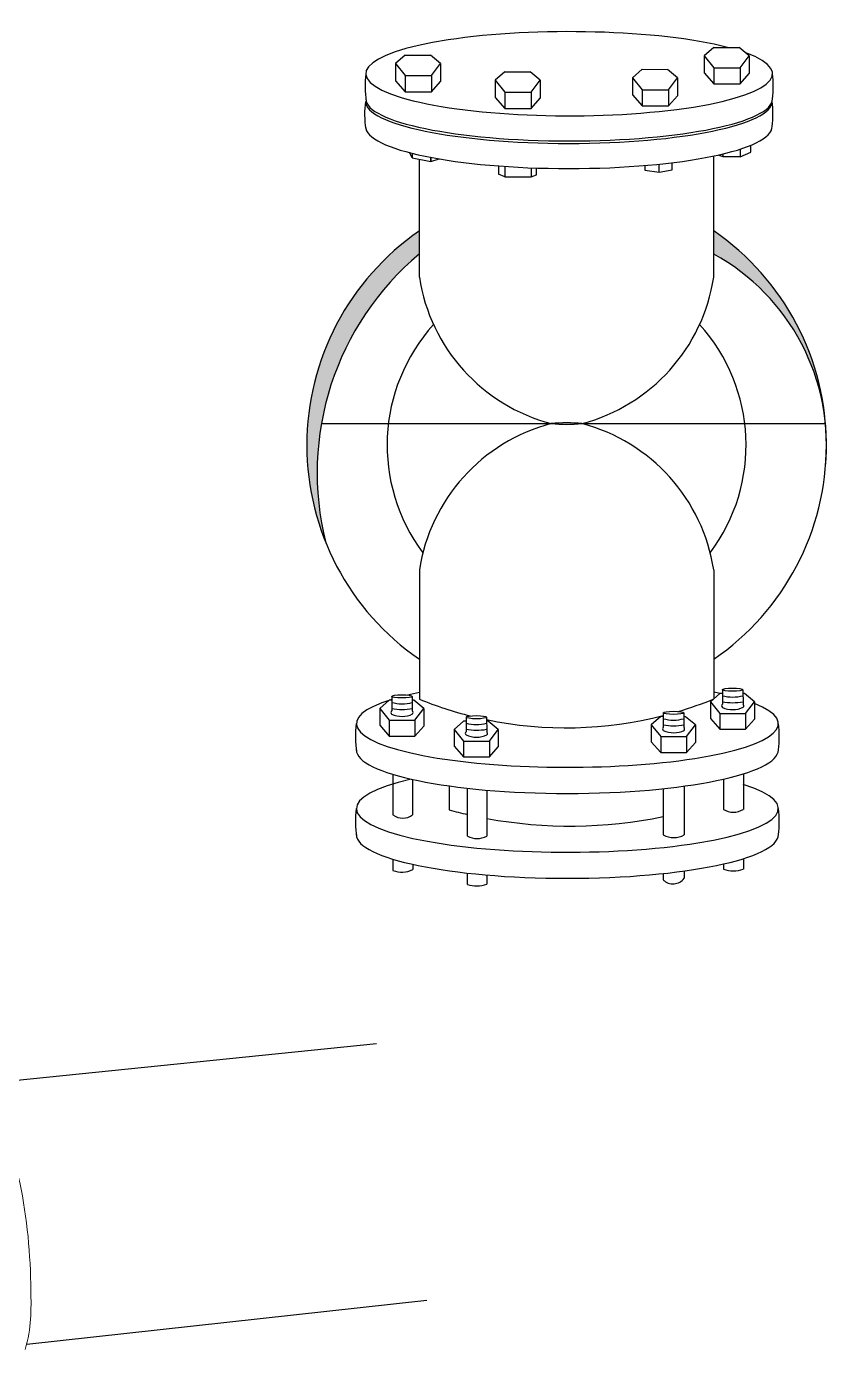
# Model space of a CAD drawing. Header units: millimetres. Extents: x 270980 to 377517, y 122245 to 152875.
# Drawn here: x 367170 to 377517, y 127527 to 144631 of the extents above; entities that cross this region are included whole.
import ezdxf

# ---------------------------------------------------------------- set-up
doc = ezdxf.new("R2010")
doc.units = ezdxf.units.MM
doc.layers.add('图层 1', color=7, linetype='Continuous', lineweight=0)

msp = doc.modelspace()

# ---------------------------------------------------------------- hatches: boundary and pattern name
h = msp.add_hatch(color=7)
h.dxf.hatch_style = 1
h.paths.add_polyline_path([(371042, 137954, -0.288326), (372251, 141689), (372251, 141988, 0.352191)])
h = msp.add_hatch(color=7)
h.dxf.hatch_style = 1
h.paths.add_polyline_path([(376059, 141988), (376059, 141689, -0.246839), (377503, 139497, 0.225092)])
h = msp.add_hatch()
h.set_pattern_fill('ANGLE', scale=0.711657)
h.set_pattern_definition([(0, (146416.6833, 39012.0557), (0, 4.97092277), [3.61521656, -1.35570621]), (90, (146416.6833, 39012.0557), (-4.97092277, 3e-16), [3.61521656, -1.35570621])])
h.paths.add_polyline_path([(374354, 139497, 0.049693), (373956, 139497, 0.049693)])

# ---------------------------------------------------------------- linework, layer by layer
for p, q in [((376061, 144361), (375935, 144252)), ((376061, 144361), (376387, 144361)), ((372066, 144260), (371941, 144151)), ((372066, 144260), (372393, 144260)), ((372524, 144151), (372393, 144260)), ((375935, 144252), (375935, 144031)), ((375935, 144252), (376061, 144097)), ((376518, 144252), (376387, 144361)), ((376401, 144096), (376518, 144252)), ((376518, 144252), (376518, 144021)), ((371941, 144151), (371941, 143930)), ((371941, 144151), (372066, 143996)), ((372406, 143995), (372524, 144151)), ((372524, 144151), (372524, 143920)), ((373357, 144045), (373231, 143936)), ((373357, 144045), (373683, 144045)), ((373814, 143936), (373683, 144045)), ((375132, 144077), (375007, 143967)), ((375132, 144077), (375459, 144076)), ((375590, 143967), (375459, 144076)), ((375935, 144031), (376061, 143888)), ((376061, 144097), (376401, 144096)), ((376061, 144097), (376061, 143888)), ((376401, 144096), (376401, 143888)), ((376401, 143888), (376518, 144021)), ((371941, 143930), (372066, 143787)), ((372066, 143996), (372406, 143995)), ((372066, 143996), (372066, 143787)), ((372406, 143995), (372406, 143787)), ((372406, 143787), (372524, 143920)), ((373231, 143936), (373231, 143714)), ((373231, 143936), (373357, 143781)), ((373697, 143780), (373814, 143936)), ((373814, 143936), (373814, 143704)), ((375007, 143967), (375007, 143746)), ((375007, 143967), (375132, 143812)), ((375472, 143811), (375590, 143967)), ((375590, 143967), (375590, 143736)), ((376061, 143888), (376401, 143888)), ((372066, 143787), (372406, 143787)), ((373231, 143714), (373357, 143572)), ((373357, 143781), (373697, 143780)), ((373357, 143781), (373357, 143572)), ((373697, 143780), (373697, 143572)), ((373697, 143572), (373814, 143704)), ((375007, 143746), (375132, 143603)), ((375132, 143812), (375472, 143811)), ((375132, 143812), (375132, 143603)), ((375472, 143811), (375472, 143603)), ((375472, 143603), (375590, 143736)), ((373357, 143572), (373697, 143572)), ((375132, 143603), (375472, 143603)), ((372158, 142933), (372127, 142999)), ((372158, 142991), (372158, 142933)), ((372158, 142933), (372399, 142885)), ((372251, 141390), (372251, 142915)), ((372399, 142885), (372399, 142938)), ((372399, 142938), (372399, 142885)), ((372399, 142885), (372508, 142919)), ((375352, 142748), (375352, 142851)), ((376059, 141390), (376059, 142957)), ((376179, 142945), (376117, 142969)), ((373357, 142687), (373276, 142720)), ((373357, 142822), (373357, 142687)), ((373357, 142687), (373697, 142689)), ((373697, 142803), (373697, 142689)), ((373697, 142689), (373767, 142712)), ((370984, 139497), (373956, 139497)), ((374354, 139497), (377503, 139497)), ((372251, 137604), (372251, 135934)), ((376059, 137604), (376059, 135937)), ((376139, 136007), (376016, 135900)), ((376170, 136007), (376139, 136007)), ((376170, 136057), (376170, 135869)), ((376435, 136057), (376437, 135869)), ((376458, 136007), (376436, 136007)), ((376586, 135900), (376458, 136007)), ((371862, 135920), (371739, 135813)), ((371739, 135813), (371739, 135597)), ((371739, 135813), (371862, 135661)), ((371893, 135920), (371862, 135920)), ((371893, 135970), (371893, 135782)), ((372158, 135970), (372160, 135782)), ((372181, 135920), (372158, 135920)), ((372309, 135813), (372181, 135920)), ((372194, 135661), (372309, 135813)), ((372309, 135813), (372309, 135587)), ((376016, 135900), (376016, 135684)), ((376016, 135900), (376139, 135748)), ((376471, 135748), (376586, 135900)), ((376586, 135900), (376586, 135674)), ((371862, 135661), (372194, 135661)), ((371862, 135661), (371862, 135458)), ((372194, 135661), (372194, 135458)), ((372824, 135651), (372701, 135544)), ((372855, 135651), (372824, 135651)), ((372855, 135701), (372855, 135513)), ((373120, 135701), (373122, 135513)), ((373143, 135651), (373121, 135651)), ((373271, 135544), (373143, 135651)), ((375374, 135709), (375251, 135602)), ((375405, 135709), (375374, 135709)), ((375405, 135758), (375405, 135571)), ((375671, 135758), (375672, 135571)), ((375693, 135708), (375671, 135709)), ((375821, 135602), (375693, 135708)), ((376016, 135684), (376139, 135545)), ((376139, 135748), (376471, 135748)), ((376139, 135748), (376139, 135545)), ((376471, 135748), (376471, 135545)), ((376471, 135545), (376586, 135674)), ((371739, 135597), (371862, 135458)), ((372194, 135458), (372309, 135587)), ((372701, 135544), (372701, 135328)), ((372701, 135544), (372824, 135393)), ((373156, 135392), (373271, 135544)), ((373271, 135544), (373271, 135318)), ((375251, 135602), (375251, 135385)), ((375251, 135602), (375374, 135450)), ((375706, 135450), (375821, 135602)), ((375821, 135602), (375821, 135376)), ((376139, 135545), (376471, 135545)), ((371862, 135458), (372194, 135458)), ((372701, 135328), (372824, 135189)), ((372824, 135393), (373156, 135392)), ((372824, 135393), (372824, 135189)), ((373156, 135392), (373156, 135189)), ((373156, 135189), (373271, 135318)), ((375251, 135385), (375374, 135246)), ((375374, 135450), (375706, 135450)), ((375374, 135450), (375374, 135246)), ((375706, 135450), (375706, 135246)), ((375706, 135246), (375821, 135376)), ((372824, 135189), (373156, 135189)), ((375374, 135246), (375706, 135246)), ((371909, 134962), (371909, 134438)), ((376441, 134968), (376441, 134509)), ((372163, 134896), (372164, 134438)), ((372638, 134812), (372638, 134502)), ((372872, 134164), (372872, 134783)), ((375676, 134810), (375676, 134180)), ((376184, 134900), (376184, 134509)), ((373122, 134759), (373122, 134164)), ((375405, 134777), (375405, 134180)), ((371909, 133865), (371909, 133721)), ((372165, 133799), (372165, 133733)), ((376184, 133803), (376184, 133735)), ((376441, 133871), (376441, 133735)), ((372872, 133539), (372872, 133686)), ((373122, 133661), (373122, 133544)), ((375405, 133680), (375405, 133597)), ((375676, 133713), (375676, 133619)), ((366580, 130960), (371696, 131483)), ((367173, 127596), (372348, 128164))]:
    msp.add_line(p, q)
for points in [[(376401, 143045), (376401, 142945), (376536, 143006), (376536, 143095)], [(373276, 142828), (373276, 142720)], [(375169, 142834), (375169, 142773), (375352, 142748), (375519, 142779), (375519, 142869)], [(376401, 142945), (376179, 142945), (376179, 142984)], [(373767, 142712), (373767, 142712), (373766, 142801)]]:
    msp.add_lwpolyline(points)
for centre, radius, start, end in [((372810, 143858), 1262, 172.5962, 188.8783), ((375556, 143858), 1272, 352.6558, 7.3442), ((372805, 143500), 1262, 172.5962, 188.8783), ((375552, 143500), 1272, 352.6558, 7.3442), ((374155, 139219), 3360, 124.5143, 235.4857), ((374155, 139219), 3360, 304.5143, 55.4857), ((374616, 138861), 3687, 129.9003, 194.235), ((374696, 139219), 2821, 354.347, 61.1157), ((374548, 141744), 2324, 188.7691, 255.2391), ((373762, 141744), 2324, 284.7609, 351.2309), ((374155, 139219), 2321, 137.827, 216.8322), ((374155, 139219), 2321, 323.1678, 42.173), ((374548, 137250), 2324, 104.7609, 171.2309), ((374155, 137498), 2009, 84.3103, 95.6897), ((374155, 141496), 2009, 264.3103, 275.6897), ((373762, 137250), 2324, 8.7691, 75.2391), ((372026, 136387), 512, 254.8865, 284.9997), ((372026, 136507), 705, 259.0795, 280.8962), ((374151, 140624), 5060, 247.9416, 255.8451), ((374151, 140624), 5060, 286.6506, 292.148), ((376187, 135849), 26.6, 129.1476, 230.8524), ((376303, 136474), 512, 254.8865, 284.9997), ((376303, 136594), 705, 259.0795, 280.8962), ((376303, 136120), 321, 245.3922, 295.3397), ((376418, 135847), 28.8, 321.8729, 48.8814), ((371909, 135761), 26.6, 129.1476, 230.8524), ((372026, 136033), 321, 245.3922, 295.3397), ((372141, 135760), 28.8, 321.8729, 48.8814), ((374151, 140624), 5060, 258.2469, 284.3491), ((375539, 136176), 512, 254.8865, 284.9997), ((372734, 135449), 1310, 172.5962, 188.8783), ((372872, 135493), 26.6, 129.1476, 230.8524), ((372988, 136118), 512, 254.8865, 284.9997), ((372988, 136238), 705, 259.0795, 280.8962), ((372988, 135764), 321, 245.3922, 295.3397), ((373103, 135492), 28.8, 321.8729, 48.8814), ((375422, 135550), 26.6, 129.1476, 230.8524), ((375539, 136296), 705, 259.0795, 280.8962), ((375539, 135821), 321, 245.3922, 295.3397), ((375653, 135549), 28.8, 321.8729, 48.8814), ((375585, 135449), 1320, 352.6558, 7.3442), ((372734, 134352), 1310, 172.5962, 188.8783), ((374203, 140292), 5998, 254.8719, 257.1747), ((376312, 134708), 236, 237.1185, 302.8815), ((375585, 134352), 1320, 352.6558, 7.3442), ((372037, 134607), 211, 232.9386, 307.0614), ((374203, 140292), 5998, 259.6162, 281.5608), ((372997, 134388), 256, 240.7654, 299.2346), ((375541, 134436), 290, 242.1233, 297.8767), ((372025, 133983), 286, 246.2409, 299.2433), ((375530, 133731), 184, 227.017, 322.4088), ((376312, 134137), 422, 252.281, 287.719), ((372989, 133914), 393, 252.6425, 289.8078)]:
    msp.add_arc(centre, radius, start, end)
for centre, major_axis, start_param, end_param in [((374188, 144020), (2630, 0), 0.67761, 6.800677), ((374188, 143695), (2630, 0), 3.141593, 6.283185), ((374184, 143663), (2630, 0), 3.141593, 6.282737), ((374184, 143338), (2630, 0), 3.141593, 6.283185), ((374165, 135618), (2729, 0), 2.347772, 2.429307), ((374165, 135618), (2729, 0), 0.760973, 0.803924), ((374165, 135618), (2729, 0), 2.554371, 6.763226), ((374165, 135280), (2729, 0), 3.141593, 6.283185), ((374165, 134520), (2729, 0), 2.403425, 6.868075), ((374165, 134183), (2729, 0), 3.141593, 6.283185)]:
    msp.add_ellipse(centre, major_axis=major_axis, ratio=0.20678, start_param=start_param, end_param=end_param)
for centre in [(372025, 135970), (376302, 136057), (372988, 135701), (375538, 135758)]:
    msp.add_ellipse(centre, major_axis=(-133, 0), ratio=0.152139)
at = {"layer": '图层 1'}
msp.add_open_spline([(366580, 130960), (367069, 130201), (367215, 129207), (367227, 128291), (367230, 128048), (367236, 127799), (367153, 127527)], degree=3, knots=[7, 7, 7, 7, 8, 8, 8, 9, 9, 9, 9], dxfattribs=at)

doc.saveas('drawing.dxf')
